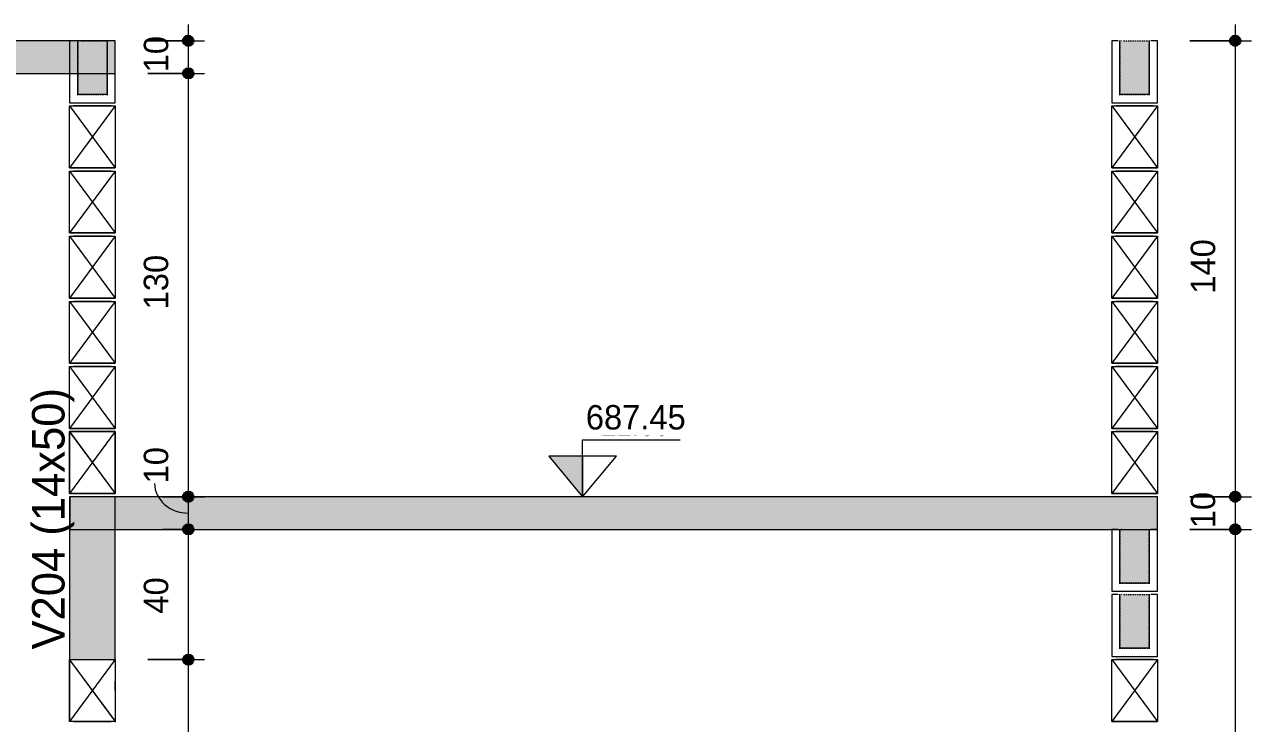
# Model space of a CAD drawing. Header units: centimetres. Extents: x 1490 to 17671, y -2277 to 8860.
# Drawn here: x 15545.9 to 15922.7, y 2090.4 to 2305 of the extents above; entities that cross this region are included whole.
import ezdxf

# ---------------------------------------------------------------- set-up
doc = ezdxf.new("R2010")
doc.units = ezdxf.units.CM
doc.linetypes.add('Pontilhada', pattern=[0.6, 0, -0.6])
for name, color, linetype, lineweight, true_color in [('A-ANNO-DIMS-1', 1, 'Continuous', 9, 0xff0000), ('A-FLOR-1', 251, 'Continuous', 9, 0x505050), ('S-BEAM-2', 8, 'Continuous', 9, 0x7f7f7f), ('S-BEAM-4', 7, 'Pontilhada', 9, 0xffffff), ('S-BEAM-5', 9, 'Pontilhada', 9, 0xc0c0c0)]:
    doc.layers.add(name, color=color, linetype=linetype, lineweight=lineweight, true_color=true_color)
for name, color, linetype, lineweight in [('A-ANNO-DIMS-50', 7, 'Continuous', 9), ('A-FLOR-2', 7, 'Continuous', 20), ('G-ANNO-DIMS', 7, 'Continuous', 9), ('G-ANNO-TEXT', 7, 'Continuous', 9), ('S-BEAM', 7, 'Continuous', 9), ('S-BEAM-1', 7, 'Continuous', 13), ('S-BEAM-3', 7, 'Continuous', 20)]:
    doc.layers.add(name, color=color, linetype=linetype, lineweight=lineweight)
doc.styles.add('Bahnschrift_7', font='', dxfattribs={"height": 10})
doc.styles.add('Bahnschrift_8', font='', dxfattribs={"height": 7.5})
doc.styles.add('Bahnschrift_9', font='', dxfattribs={"height": 6.25})
doc.styles.get('Bahnschrift_7').set_extended_font_data('Bahnschrift')
doc.styles.get('Bahnschrift_8').set_extended_font_data('Bahnschrift')
doc.styles.get('Bahnschrift_9').set_extended_font_data('Bahnschrift')
doc.dimstyles.new('Linear_-_2_mm_Arial_1', dxfattribs={"dimscale": 30.48, "dimtxt": 8.33133, "dimasz": 0.393701, "dimexe": 0.164042, "dimexo": 0.328084, "dimgap": 0.131234, "dimtad": 1, "dimdec": 0, "dimzin": 0, "dimdsep": 46, "dimtxsty": 'Bahnschrift_8', "dimblk1": 'DOTSMALL', "dimblk2": 'DOTSMALL', "dimsah": 1, "dimcen": 0.09, "dimdle": 0.164042, "dimazin": 0, "dimtfac": 1, "dimtdec": 4, "dimtix": 1, "dimtmove": 1, "dimatfit": 3, "dimfxl": 1, "dimtvp": 1, "dimtolj": 1, "dimtzin": 0, "dimarcsym": 2})
doc.dimstyles.new('Linear_-_2_mm_Arial_3', dxfattribs={"dimscale": 30.48, "dimtxt": 8.33133, "dimasz": 0.393701, "dimexe": 0.164042, "dimexo": 0.328084, "dimgap": 0.131234, "dimtad": 1, "dimdec": 0, "dimzin": 0, "dimdsep": 46, "dimtxsty": 'Bahnschrift_8', "dimblk1": 'DOTSMALL', "dimblk2": 'DOTSMALL', "dimsah": 1, "dimcen": 0.09, "dimdle": 0.164042, "dimazin": 0, "dimtfac": 1, "dimtdec": 4, "dimtix": 1, "dimtmove": 0, "dimatfit": 3, "dimfxl": 1, "dimtvp": 1, "dimtolj": 1, "dimtzin": 0, "dimarcsym": 2})

# ---------------------------------------------------------------- blocks, each defined once
blk = doc.blocks.new('LEONE - BLOCO 14x34x19 - LEONE - BLOCO 14x34x19-541693-CORTE B-COB')
at = {"layer": 'S-BEAM-1'}
for p, q in [((264.24, 2180), (250.24, 2161)), ((250.24, 2161), (250.24, 2180)), ((250.24, 2180), (264.24, 2180)), ((264.24, 2180), (250.24, 2161)), ((250.24, 2179.9), (264.24, 2161)), ((250.24, 2179.9), (264.24, 2161)), ((250.24, 2179.9), (250.24, 2161)), ((262.99, 2180), (251.49, 2180)), ((264.24, 2180), (264.24, 2161)), ((264.24, 2161), (250.24, 2161)), ((251.49, 2161), (262.99, 2161))]:
    blk.add_line(p, q, dxfattribs=at)
blk = doc.blocks.new('LEONE - BLOCO 14X39X19 - LEONE - BLOCO 14X39X19-554799-CORTE B-COB')
at = {"layer": 'S-BEAM-1'}
for p, q in [((250.24, 2180), (264.24, 2161)), ((264.24, 2180), (250.24, 2161)), ((250.24, 2161), (250.24, 2180)), ((250.24, 2180), (264.24, 2180)), ((262.99, 2180), (251.49, 2180)), ((251.49, 2180), (262.99, 2180)), ((264.24, 2180), (264.24, 2161)), ((250.24, 2161), (264.24, 2161)), ((264.24, 2161), (250.24, 2161))]:
    blk.add_line(p, q, dxfattribs=at)
blk = doc.blocks.new('LEONE - BLOCO 14X39X19 - LEONE - BLOCO 14X39X19-V60-CORTE B-COB')
at = {"layer": 'S-BEAM-1'}
for p, q in [((250.24, 2180), (264.24, 2161)), ((264.24, 2180), (250.24, 2161)), ((250.24, 2161), (250.24, 2180)), ((250.24, 2180), (264.24, 2180)), ((251.49, 2180), (262.99, 2180)), ((264.24, 2180), (264.24, 2161)), ((264.24, 2161), (250.24, 2161))]:
    blk.add_line(p, q, dxfattribs=at)
blk = doc.blocks.new('LEONE - BLOCO 14X39X19 - LEONE - BLOCO 14X39X19-V61-CORTE B-COB')
at = {"layer": 'S-BEAM-1'}
for p, q in [((250.24, 2200), (264.24, 2181)), ((264.24, 2200), (250.24, 2181)), ((250.24, 2181), (250.24, 2200)), ((250.24, 2200), (264.24, 2200)), ((262.99, 2200), (251.49, 2200)), ((264.24, 2200), (264.24, 2181)), ((250.24, 2181), (264.24, 2181))]:
    blk.add_line(p, q, dxfattribs=at)
blk = doc.blocks.new('LEONE - BLOCO 14x04x19 - LEONE - BLOCO 14x04x19-533013-CORTE B-COB')
at = {"layer": 'S-BEAM-1'}
for p, q in [((470.24, 2200), (484.24, 2181)), ((484.24, 2200), (470.24, 2181)), ((470.24, 2181), (470.24, 2200)), ((470.24, 2200), (484.24, 2200)), ((470.24, 2200), (484.24, 2200)), ((484.24, 2200), (484.24, 2181)), ((484.24, 2181), (470.24, 2181))]:
    blk.add_line(p, q, dxfattribs=at)
blk = doc.blocks.new('LEONE - BLOCO CANALETA 14X39X2 - LEONE - BLOCO CANALETA 14X39X19-2847912-CORTE B-COB')
at = {"layer": 'S-BEAM'}
for p, q in [((250.24, 2290), (250.24, 2281)), ((264.24, 2281), (264.24, 2290)), ((250.24, 2281), (264.24, 2281))]:
    blk.add_line(p, q, dxfattribs=at)
blk = doc.blocks.new('LEONE - BLOCO CANALETA 14X39X2 - LEONE - BLOCO CANALETA 14X39X19-V62-CORTE B-COB')
at = {"layer": 'S-BEAM'}
for p, q in [((250.24, 2300), (250.24, 2281)), ((252.24, 2300), (250.24, 2300)), ((252.74, 2283.5), (252.74, 2300)), ((261.74, 2300), (261.74, 2283.5)), ((264.24, 2300), (262.24, 2300)), ((264.24, 2281), (264.24, 2300)), ((261.74, 2283.5), (252.74, 2283.5)), ((250.24, 2281), (264.24, 2281))]:
    blk.add_line(p, q, dxfattribs=at)
blk = doc.blocks.new('LEONE - BARRA GRAUTE CANALETA - LEONE - BARRA GRAUTE CANALETA-V64-CORTE B-COB')
at = {"layer": 'S-BEAM-5'}
blk.add_hatch(color=256, dxfattribs=at).paths.add_polyline_path([(481.74, 2283.5), (481.74, 2290), (472.74, 2290), (472.74, 2283.5)])
at = {"layer": 'S-BEAM-4'}
for p, q in [((481.74, 2300), (472.74, 2300)), ((472.74, 2300), (472.74, 2283.5)), ((481.74, 2283.5), (481.74, 2300)), ((472.74, 2283.5), (481.74, 2283.5))]:
    blk.add_line(p, q, dxfattribs=at)
blk = doc.blocks.new('LEONE - BLOCO CANALETA 14X39X2 - LEONE - BLOCO CANALETA 14X39X19-V96-CORTE B-COB')
at = {"layer": 'S-BEAM'}
for p, q in [((790.24, 2050), (790.24, 2031)), ((792.24, 2050), (790.24, 2050)), ((804.24, 2050), (802.24, 2050)), ((804.24, 2031), (804.24, 2050)), ((790.24, 2031), (804.24, 2031))]:
    blk.add_line(p, q, dxfattribs=at)
blk = doc.blocks.new('LEONE - BLOCO CANALETA 14X19X19 - LEONE - BLOCO CANALETA 14X19X19-561206-CORTE B-COB')
at = {"layer": 'S-BEAM'}
for p, q in [((790.24, 2130), (790.24, 2111)), ((792.24, 2130), (790.24, 2130)), ((804.24, 2130), (802.24, 2130)), ((804.24, 2111), (804.24, 2130)), ((790.24, 2111), (804.24, 2111))]:
    blk.add_line(p, q, dxfattribs=at)
blk = doc.blocks.new('LEONE - BLOCO 14x09x19 - LEONE - BLOCO 14x09x19-V97-CORTE B-COB')
at = {"layer": 'S-BEAM-1'}
for p, q in [((790.24, 2051), (790.24, 2070)), ((790.24, 2070), (804.24, 2070)), ((804.24, 2070), (790.24, 2051)), ((790.24, 2070), (804.24, 2051)), ((790.24, 2051), (790.24, 2070)), ((791.49, 2070), (802.99, 2070)), ((804.24, 2070), (804.24, 2051)), ((804.24, 2070), (804.24, 2051)), ((804.24, 2051), (790.24, 2051)), ((802.99, 2051), (791.49, 2051))]:
    blk.add_line(p, q, dxfattribs=at)
blk = doc.blocks.new('LEONE - BLOCO CANALETA 14X39X2 - LEONE - BLOCO CANALETA 14X39X19-V73-CORTE B-COB')
at = {"layer": 'S-BEAM'}
for p, q in [((30.24, 2650), (30.24, 2631)), ((44.24, 2631), (44.24, 2650)), ((30.24, 2631), (44.24, 2631))]:
    blk.add_line(p, q, dxfattribs=at)
blk = doc.blocks.new('LEONE - BARRA GRAUTE CANALETA - LEONE - BARRA GRAUTE CANALETA-V98-CORTE B-COB')
at = {"layer": 'S-BEAM-5'}
blk.add_hatch(color=256, dxfattribs=at).paths.add_polyline_path([(801.74, 2033.5), (801.74, 2050), (792.74, 2050), (792.74, 2033.5)])
at = {"layer": 'S-BEAM-4'}
for p, q in [((801.74, 2050), (792.74, 2050)), ((792.74, 2050), (792.74, 2033.5)), ((801.74, 2033.5), (801.74, 2050)), ((792.74, 2033.5), (801.74, 2033.5))]:
    blk.add_line(p, q, dxfattribs=at)
blk = doc.blocks.new('LEONE - BARRA GRAUTE CANALETA - LEONE - BARRA GRAUTE CANALETA-V99-CORTE B-COB')
at = {"layer": 'S-BEAM-5'}
blk.add_hatch(color=256, dxfattribs=at).paths.add_polyline_path([(801.74, 2133.5), (801.74, 2150), (792.74, 2150), (792.74, 2133.5)])
at = {"layer": 'S-BEAM-4'}
for p, q in [((801.74, 2150), (792.74, 2150)), ((792.74, 2150), (792.74, 2133.5)), ((801.74, 2133.5), (801.74, 2150)), ((792.74, 2133.5), (801.74, 2133.5))]:
    blk.add_line(p, q, dxfattribs=at)
blk = doc.blocks.new('LEONE - BARRA GRAUTE CANALETA - LEONE - BARRA GRAUTE CANALETA-V102-CORTE B-COB')
at = {"layer": 'S-BEAM-5'}
blk.add_hatch(color=256, dxfattribs=at).paths.add_polyline_path([(801.74, 2283.5), (801.74, 2300), (792.74, 2300), (792.74, 2283.5)])
at = {"layer": 'S-BEAM-4'}
for p, q in [((801.74, 2300), (792.74, 2300)), ((792.74, 2300), (792.74, 2283.5)), ((801.74, 2283.5), (801.74, 2300)), ((792.74, 2283.5), (801.74, 2283.5))]:
    blk.add_line(p, q, dxfattribs=at)
blk = doc.blocks.new('LEONE - BLOCO 14x34x19 - LEONE - BLOCO 14x34x19-V108-CORTE B-COB')
at = {"layer": 'S-BEAM-1'}
for p, q in [((484.24, 2110), (470.24, 2091)), ((470.24, 2091), (470.24, 2110)), ((484.24, 2110), (470.24, 2091)), ((484.24, 2110), (470.24, 2091)), ((470.24, 2109.9), (484.24, 2091)), ((470.24, 2109.9), (484.24, 2091)), ((470.24, 2109.9), (470.24, 2091)), ((470.24, 2109.9), (484.12, 2091.16)), ((470.24, 2091), (470.24, 2109.9)), ((484.24, 2110), (484.24, 2091)), ((484.24, 2110), (484.24, 2090.8)), ((470.24, 2100.5), (470.24, 2103.25)), ((484.24, 2100.5), (484.24, 2103.25)), ((470.24, 2100.5), (470.24, 2097.75)), ((484.24, 2100.5), (484.24, 2097.75)), ((484.24, 2091), (470.24, 2091)), ((471.49, 2091), (482.99, 2091)), ((482.99, 2091), (471.49, 2091))]:
    blk.add_line(p, q, dxfattribs=at)
blk = doc.blocks.new('LEONE - BLOCO 14x34x19 - LEONE - BLOCO 14x34x19-V109-CORTE B-COB')
at = {"layer": 'S-BEAM-1'}
for p, q in [((484.24, 2110), (470.24, 2091)), ((470.24, 2091), (470.24, 2110)), ((484.24, 2110), (470.24, 2091)), ((470.24, 2109.9), (484.24, 2091)), ((470.24, 2109.9), (484.24, 2091)), ((470.24, 2109.9), (470.24, 2091)), ((484.24, 2110), (484.24, 2091)), ((484.24, 2091), (470.24, 2091)), ((471.49, 2091), (482.99, 2091))]:
    blk.add_line(p, q, dxfattribs=at)
blk = doc.blocks.new('LEONE - BLOCO 14x34x19 - LEONE - BLOCO 14x34x19-V110-CORTE B-COB')
at = {"layer": 'S-BEAM-1'}
for p, q in [((484.24, 2110), (470.24, 2091)), ((470.24, 2091), (470.24, 2110)), ((470.24, 2110), (484.24, 2110)), ((484.24, 2110), (470.24, 2091)), ((470.24, 2109.9), (484.24, 2091)), ((470.24, 2109.9), (484.12, 2091.16)), ((470.24, 2091), (470.24, 2109.9)), ((484.24, 2110), (484.24, 2091)), ((484.24, 2110), (484.24, 2090.8)), ((470.24, 2100.5), (470.24, 2103.25)), ((484.24, 2100.5), (484.24, 2103.25)), ((470.24, 2100.5), (470.24, 2097.75)), ((484.24, 2100.5), (484.24, 2097.75)), ((484.24, 2091), (470.24, 2091)), ((482.99, 2091), (471.49, 2091))]:
    blk.add_line(p, q, dxfattribs=at)
blk = doc.blocks.new('LEONE - BLOCO 14x04x19 - LEONE - BLOCO 14x04x19-V111-CORTE B-COB')
at = {"layer": 'S-BEAM-1'}
for p, q in [((484.24, 2180), (470.24, 2161)), ((470.24, 2180), (484.24, 2161)), ((470.24, 2180), (470.24, 2161)), ((484.24, 2180), (470.24, 2180)), ((484.24, 2180), (470.24, 2180)), ((484.24, 2161), (484.24, 2180)), ((470.24, 2161), (484.24, 2161))]:
    blk.add_line(p, q, dxfattribs=at)
blk = doc.blocks.new('TQS - Viga retangular - 14_0 x 50_0-2980027-CORTE B-COB')
at = {"layer": 'S-BEAM-2'}
blk.add_hatch(color=256, dxfattribs=at).paths.add_polyline_path([(484.24, 2110), (484.24, 2150), (470.24, 2150), (470.24, 2110)])
at = {"layer": 'S-BEAM-3'}
for p, q in [((484.24, 2160), (470.24, 2160)), ((470.24, 2160), (470.24, 2110)), ((484.24, 2110), (484.24, 2160)), ((470.24, 2110), (484.24, 2110))]:
    blk.add_line(p, q, dxfattribs=at)
blk = doc.blocks.new('DIMBLOCK343-CORTE B-COB')
at = {"layer": 'A-ANNO-DIMS-50', "lineweight": 35, "true_color": 0xff0000}
h = blk.add_hatch(color=1, dxfattribs=at)
edge = h.paths.add_edge_path()
edge.add_arc((15596.18, 2300), 1.5, 0, 360)
h = blk.add_hatch(color=1, dxfattribs=at)
edge = h.paths.add_edge_path()
edge.add_arc((15596.18, 2290), 1.5, 0, 360)
at = {"layer": 'A-ANNO-DIMS-50', "color": 1, "true_color": 0xff0000}
for p, q in [((15596.18, 2305), (15596.18, 2290)), ((15583.78, 2300), (15601.18, 2300)), ((15596.18, 2300), (15583.78, 2300)), ((15583.78, 2290), (15601.18, 2290)), ((15596.18, 2290), (15583.78, 2290))]:
    blk.add_line(p, q, dxfattribs=at)
at = {"layer": 'A-ANNO-DIMS-50', "color": 1, "lineweight": 35, "true_color": 0xff0000}
for centre in [(15596.18, 2300), (15596.18, 2290)]:
    blk.add_circle(centre, 1.5, dxfattribs=at)
at = {"layer": 'A-ANNO-DIMS-50', "color": 0, "insert": (15582.53, 2290.33), "char_height": 7.5, "width": 11.2094, "attachment_point": 1, "rotation": 90, "line_spacing_factor": 1.009858, "style": 'Bahnschrift_8'}
blk.add_mtext('10', dxfattribs=at)
blk = doc.blocks.new('_DotSmall')
at = {"color": 0, "linetype": 'ByBlock', "const_width": 0.5}
blk.add_lwpolyline([(-0.0625, 0, 1), (0.0625, 0, 1)], format="xyb", close=True, dxfattribs=at)
blk = doc.blocks.new('DIMBLOCK344-CORTE B-COB')
at = {"layer": 'A-ANNO-DIMS-50', "lineweight": 35, "true_color": 0xff0000}
h = blk.add_hatch(color=1, dxfattribs=at)
edge = h.paths.add_edge_path()
edge.add_arc((15596.18, 2290), 1.5, 0, 360)
h = blk.add_hatch(color=1, dxfattribs=at)
edge = h.paths.add_edge_path()
edge.add_arc((15596.18, 2160), 1.5, 0, 360)
at = {"layer": 'A-ANNO-DIMS-50', "color": 1, "true_color": 0xff0000}
for p, q in [((15583.78, 2290), (15601.18, 2290)), ((15596.18, 2290), (15583.78, 2290)), ((15596.18, 2290), (15596.18, 2160)), ((15588.3, 2160), (15601.18, 2160)), ((15596.18, 2160), (15588.3, 2160))]:
    blk.add_line(p, q, dxfattribs=at)
at = {"layer": 'A-ANNO-DIMS-50', "color": 1, "lineweight": 35, "true_color": 0xff0000}
for centre in [(15596.18, 2290), (15596.18, 2160)]:
    blk.add_circle(centre, 1.5, dxfattribs=at)
at = {"layer": 'A-ANNO-DIMS-50', "color": 0, "insert": (15582.53, 2217.55), "char_height": 7.5, "width": 17.8745, "attachment_point": 1, "rotation": 90, "line_spacing_factor": 1.009858, "style": 'Bahnschrift_8'}
blk.add_mtext('130', dxfattribs=at)
blk = doc.blocks.new('DIMBLOCK345-CORTE B-COB')
at = {"layer": 'A-ANNO-DIMS-50', "lineweight": 35, "true_color": 0xff0000}
h = blk.add_hatch(color=1, dxfattribs=at)
edge = h.paths.add_edge_path()
edge.add_arc((15596.18, 2160), 1.5, 0, 360)
h = blk.add_hatch(color=1, dxfattribs=at)
edge = h.paths.add_edge_path()
edge.add_arc((15596.18, 2150), 1.5, 0, 360)
at = {"layer": 'A-ANNO-DIMS-50', "color": 1, "true_color": 0xff0000}
for p, q in [((15588.3, 2160), (15601.18, 2160)), ((15596.18, 2160), (15588.3, 2160)), ((15596.18, 2160), (15596.18, 2150)), ((15588.3, 2150), (15601.18, 2150)), ((15596.18, 2150), (15588.3, 2150))]:
    blk.add_line(p, q, dxfattribs=at)
at = {"layer": 'A-ANNO-DIMS-50', "color": 1, "lineweight": 35, "true_color": 0xff0000}
for centre in [(15596.18, 2160), (15596.18, 2150)]:
    blk.add_circle(centre, 1.5, dxfattribs=at)
at = {"layer": 'A-ANNO-DIMS-50', "color": 1, "true_color": 0xff0000}
blk.add_ellipse((15596.18, 2164.11), major_axis=(10.31, 0), ratio=0.883582, start_param=3.141593, end_param=4.712389, dxfattribs=at)
at = {"layer": 'A-ANNO-DIMS-50', "color": 0, "insert": (15582.53, 2164.11), "char_height": 7.5, "width": 11.2094, "attachment_point": 1, "rotation": 90, "line_spacing_factor": 1.009858, "style": 'Bahnschrift_8'}
blk.add_mtext('10', dxfattribs=at)
blk = doc.blocks.new('DIMBLOCK346-CORTE B-COB')
at = {"layer": 'A-ANNO-DIMS-50', "lineweight": 35, "true_color": 0xff0000}
h = blk.add_hatch(color=1, dxfattribs=at)
edge = h.paths.add_edge_path()
edge.add_arc((15596.18, 2150), 1.5, 0, 360)
h = blk.add_hatch(color=1, dxfattribs=at)
edge = h.paths.add_edge_path()
edge.add_arc((15596.18, 2110), 1.5, 0, 360)
at = {"layer": 'A-ANNO-DIMS-50', "color": 1, "true_color": 0xff0000}
for p, q in [((15588.3, 2150), (15601.18, 2150)), ((15596.18, 2150), (15588.3, 2150)), ((15596.18, 2150), (15596.18, 2110)), ((15583.78, 2110), (15601.18, 2110)), ((15596.18, 2110), (15583.78, 2110))]:
    blk.add_line(p, q, dxfattribs=at)
at = {"layer": 'A-ANNO-DIMS-50', "color": 1, "lineweight": 35, "true_color": 0xff0000}
for centre in [(15596.18, 2150), (15596.18, 2110)]:
    blk.add_circle(centre, 1.5, dxfattribs=at)
at = {"layer": 'A-ANNO-DIMS-50', "color": 0, "insert": (15582.53, 2124.13), "char_height": 7.5, "width": 14.0875, "attachment_point": 1, "rotation": 90, "line_spacing_factor": 1.009858, "style": 'Bahnschrift_8'}
blk.add_mtext('40', dxfattribs=at)
blk = doc.blocks.new('DIMBLOCK347-CORTE B-COB')
at = {"layer": 'A-ANNO-DIMS-50', "lineweight": 35, "true_color": 0xff0000}
h = blk.add_hatch(color=1, dxfattribs=at)
edge = h.paths.add_edge_path()
edge.add_arc((15596.18, 2110), 1.5, 0, 360)
h = blk.add_hatch(color=1, dxfattribs=at)
edge = h.paths.add_edge_path()
edge.add_arc((15596.18, 1890), 1.5, 0, 360)
at = {"layer": 'A-ANNO-DIMS-50', "color": 1, "true_color": 0xff0000}
for p, q in [((15583.78, 2110), (15601.18, 2110)), ((15596.18, 2110), (15583.78, 2110)), ((15596.18, 2110), (15596.18, 1885)), ((15588.3, 1890), (15601.18, 1890)), ((15596.18, 1890), (15588.3, 1890))]:
    blk.add_line(p, q, dxfattribs=at)
at = {"layer": 'A-ANNO-DIMS-50', "color": 1, "lineweight": 35, "true_color": 0xff0000}
for centre in [(15596.18, 2110), (15596.18, 1890)]:
    blk.add_circle(centre, 1.5, dxfattribs=at)
at = {"layer": 'A-ANNO-DIMS-50', "color": 0, "insert": (15582.53, 1991.67), "char_height": 7.5, "width": 19.9952, "attachment_point": 1, "rotation": 90, "line_spacing_factor": 1.009858, "style": 'Bahnschrift_8'}
blk.add_mtext('220', dxfattribs=at)
blk = doc.blocks.new('DIMBLOCK348-CORTE B-COB')
at = {"layer": 'A-ANNO-DIMS-50', "lineweight": 35, "true_color": 0xff0000}
h = blk.add_hatch(color=1, dxfattribs=at)
edge = h.paths.add_edge_path()
edge.add_arc((15917.66, 2300), 1.5, 0, 360)
h = blk.add_hatch(color=1, dxfattribs=at)
edge = h.paths.add_edge_path()
edge.add_arc((15917.66, 2160), 1.5, 0, 360)
at = {"layer": 'A-ANNO-DIMS-50', "color": 1, "true_color": 0xff0000}
for p, q in [((15917.66, 2305), (15917.66, 2160)), ((15903.78, 2300), (15922.66, 2300)), ((15917.66, 2300), (15903.78, 2300)), ((15903.78, 2160), (15922.66, 2160)), ((15917.66, 2160), (15903.78, 2160))]:
    blk.add_line(p, q, dxfattribs=at)
at = {"layer": 'A-ANNO-DIMS-50', "color": 1, "lineweight": 35, "true_color": 0xff0000}
for centre in [(15917.66, 2300), (15917.66, 2160)]:
    blk.add_circle(centre, 1.5, dxfattribs=at)
at = {"layer": 'A-ANNO-DIMS-50', "color": 0, "insert": (15904.02, 2222.36), "char_height": 7.5, "width": 18.3289, "attachment_point": 1, "rotation": 90, "line_spacing_factor": 1.009858, "style": 'Bahnschrift_8'}
blk.add_mtext('140', dxfattribs=at)
blk = doc.blocks.new('DIMBLOCK349-CORTE B-COB')
at = {"layer": 'A-ANNO-DIMS-50', "lineweight": 35, "true_color": 0xff0000}
h = blk.add_hatch(color=1, dxfattribs=at)
edge = h.paths.add_edge_path()
edge.add_arc((15917.66, 2160), 1.5, 0, 360)
h = blk.add_hatch(color=1, dxfattribs=at)
edge = h.paths.add_edge_path()
edge.add_arc((15917.66, 2150), 1.5, 0, 360)
at = {"layer": 'A-ANNO-DIMS-50', "color": 1, "true_color": 0xff0000}
for p, q in [((15903.78, 2160), (15922.66, 2160)), ((15917.66, 2160), (15903.78, 2160)), ((15917.66, 2160), (15917.66, 2150)), ((15903.78, 2150), (15922.66, 2150)), ((15917.66, 2150), (15903.78, 2150))]:
    blk.add_line(p, q, dxfattribs=at)
at = {"layer": 'A-ANNO-DIMS-50', "color": 1, "lineweight": 35, "true_color": 0xff0000}
for centre in [(15917.66, 2160), (15917.66, 2150)]:
    blk.add_circle(centre, 1.5, dxfattribs=at)
at = {"layer": 'A-ANNO-DIMS-50', "color": 0, "insert": (15904.02, 2150.33), "char_height": 7.5, "width": 11.2094, "attachment_point": 1, "rotation": 90, "line_spacing_factor": 1.009858, "style": 'Bahnschrift_8'}
blk.add_mtext('10', dxfattribs=at)
blk = doc.blocks.new('DIMBLOCK350-CORTE B-COB')
at = {"layer": 'A-ANNO-DIMS-50', "lineweight": 35, "true_color": 0xff0000}
h = blk.add_hatch(color=1, dxfattribs=at)
edge = h.paths.add_edge_path()
edge.add_arc((15917.66, 2150), 1.5, 0, 360)
h = blk.add_hatch(color=1, dxfattribs=at)
edge = h.paths.add_edge_path()
edge.add_arc((15917.66, 1890), 1.5, 0, 360)
at = {"layer": 'A-ANNO-DIMS-50', "color": 1, "true_color": 0xff0000}
for p, q in [((15903.78, 2150), (15922.66, 2150)), ((15917.66, 2150), (15903.78, 2150)), ((15917.66, 2150), (15917.66, 1890)), ((15903.78, 1890), (15922.66, 1890)), ((15917.66, 1890), (15903.78, 1890))]:
    blk.add_line(p, q, dxfattribs=at)
at = {"layer": 'A-ANNO-DIMS-50', "color": 1, "lineweight": 35, "true_color": 0xff0000}
for centre in [(15917.66, 2150), (15917.66, 1890)]:
    blk.add_circle(centre, 1.5, dxfattribs=at)
at = {"layer": 'A-ANNO-DIMS-50', "color": 0, "insert": (15904.02, 2011.67), "char_height": 7.5, "width": 19.9952, "attachment_point": 1, "rotation": 90, "line_spacing_factor": 1.009858, "style": 'Bahnschrift_8'}
blk.add_mtext('260', dxfattribs=at)
blk = doc.blocks.new('Elevações de ponto - Cabeça de nível - corte-3218132-CORTE B-COB')
at = {"layer": 'G-ANNO-DIMS'}
blk.add_hatch(color=256, dxfattribs=at).paths.add_polyline_path([(-254.7, 2422.5), (-254.7, 2410), (-265.08, 2422.5)])
for p, q in [((-254.7, 2427.5), (-224.7, 2427.5)), ((-254.7, 2422.5), (-254.7, 2427.5)), ((-265.08, 2422.5), (-254.7, 2410)), ((-254.7, 2422.5), (-265.08, 2422.5)), ((-265.08, 2422.5), (-254.7, 2410)), ((-254.7, 2422.5), (-254.7, 2410)), ((-254.7, 2410), (-244.31, 2422.5)), ((-244.31, 2422.5), (-254.7, 2422.5)), ((-254.7, 2410), (-254.7, 2422.5))]:
    blk.add_line(p, q, dxfattribs=at)

msp = doc.modelspace()

# ---------------------------------------------------------------- hatches: boundary and pattern name
at = {"layer": 'A-FLOR-1'}
msp.add_hatch(color=256, dxfattribs=at).paths.add_polyline_path([(15353.78, 2290), (15573.78, 2290), (15573.78, 2300), (15339.78, 2300), (15339.78, 2290)])
h = msp.add_hatch(color=256, dxfattribs=at)
h.paths.add_polyline_path([(14582.28, 2150), (14593.78, 2150), (14593.78, 2160), (14579.78, 2160), (14579.78, 2150)])
h.paths.add_polyline_path([(15893.78, 2150), (15893.78, 2160), (15559.78, 2160), (15559.78, 2150)])
h.paths.add_polyline_path([(15353.78, 2150), (15353.78, 2160), (14884.78, 2160), (14884.78, 2150), (15243.79, 2150)])

# ---------------------------------------------------------------- linework, layer by layer
at = {"layer": 'A-FLOR-2'}
for p, q in [((15573.78, 2300), (15339.78, 2300)), ((15573.78, 2290), (15573.78, 2300)), ((15339.78, 2290), (15573.78, 2290)), ((15893.78, 2160), (15559.78, 2160)), ((15559.78, 2160), (15559.78, 2150)), ((15893.78, 2150), (15893.78, 2160)), ((15559.78, 2150), (15893.78, 2150))]:
    msp.add_line(p, q, dxfattribs=at)

# ---------------------------------------------------------------- block references
at = {"layer": 'G-ANNO-DIMS'}
msp.add_blockref('Elevações de ponto - Cabeça de nível - corte-3218132-CORTE B-COB', (15971.99, -250), dxfattribs=at)
at = {"layer": 'S-BEAM'}
for name, p in [('LEONE - BLOCO CANALETA 14X39X2 - LEONE - BLOCO CANALETA 14X39X19-V62-CORTE B-COB', (15309.53, 0)), ('LEONE - BLOCO CANALETA 14X39X2 - LEONE - BLOCO CANALETA 14X39X19-V96-CORTE B-COB', (15089.53, 250)), ('LEONE - BLOCO CANALETA 14X39X2 - LEONE - BLOCO CANALETA 14X39X19-V96-CORTE B-COB', (15089.53, 250)), ('LEONE - BLOCO CANALETA 14X39X2 - LEONE - BLOCO CANALETA 14X39X19-V62-CORTE B-COB', (15629.53, 0)), ('LEONE - BLOCO CANALETA 14X39X2 - LEONE - BLOCO CANALETA 14X39X19-2847912-CORTE B-COB', (15309.53, 0)), ('LEONE - BLOCO CANALETA 14X39X2 - LEONE - BLOCO CANALETA 14X39X19-2847912-CORTE B-COB', (15309.53, 0)), ('LEONE - BLOCO CANALETA 14X39X2 - LEONE - BLOCO CANALETA 14X39X19-2847912-CORTE B-COB', (15309.53, 0)), ('LEONE - BLOCO 14X39X19 - LEONE - BLOCO 14X39X19-V61-CORTE B-COB', (15309.53, 80)), ('LEONE - BLOCO 14X39X19 - LEONE - BLOCO 14X39X19-554799-CORTE B-COB', (15309.53, 100)), ('LEONE - BLOCO 14X39X19 - LEONE - BLOCO 14X39X19-V61-CORTE B-COB', (15629.53, 80)), ('LEONE - BLOCO 14X39X19 - LEONE - BLOCO 14X39X19-554799-CORTE B-COB', (15629.53, 100)), ('LEONE - BLOCO 14X39X19 - LEONE - BLOCO 14X39X19-V61-CORTE B-COB', (15309.53, 60)), ('LEONE - BLOCO 14X39X19 - LEONE - BLOCO 14X39X19-554799-CORTE B-COB', (15309.53, 80)), ('LEONE - BLOCO 14X39X19 - LEONE - BLOCO 14X39X19-554799-CORTE B-COB', (15309.53, 80)), ('LEONE - BLOCO 14X39X19 - LEONE - BLOCO 14X39X19-V61-CORTE B-COB', (15629.53, 60)), ('LEONE - BLOCO 14X39X19 - LEONE - BLOCO 14X39X19-554799-CORTE B-COB', (15629.53, 80)), ('LEONE - BLOCO 14X39X19 - LEONE - BLOCO 14X39X19-V61-CORTE B-COB', (15309.53, 40)), ('LEONE - BLOCO 14X39X19 - LEONE - BLOCO 14X39X19-554799-CORTE B-COB', (15309.53, 60)), ('LEONE - BLOCO 14X39X19 - LEONE - BLOCO 14X39X19-V61-CORTE B-COB', (15629.53, 40)), ('LEONE - BLOCO 14X39X19 - LEONE - BLOCO 14X39X19-554799-CORTE B-COB', (15629.53, 60)), ('LEONE - BLOCO 14X39X19 - LEONE - BLOCO 14X39X19-V61-CORTE B-COB', (15309.53, 20)), ('LEONE - BLOCO 14X39X19 - LEONE - BLOCO 14X39X19-554799-CORTE B-COB', (15309.53, 40)), ('LEONE - BLOCO 14X39X19 - LEONE - BLOCO 14X39X19-554799-CORTE B-COB', (15309.53, 40)), ('LEONE - BLOCO 14X39X19 - LEONE - BLOCO 14X39X19-V61-CORTE B-COB', (15629.53, 20)), ('LEONE - BLOCO 14X39X19 - LEONE - BLOCO 14X39X19-554799-CORTE B-COB', (15629.53, 40)), ('LEONE - BLOCO 14X39X19 - LEONE - BLOCO 14X39X19-V61-CORTE B-COB', (15309.53, 0)), ('LEONE - BLOCO 14X39X19 - LEONE - BLOCO 14X39X19-554799-CORTE B-COB', (15309.53, 20)), ('LEONE - BLOCO 14x04x19 - LEONE - BLOCO 14x04x19-533013-CORTE B-COB', (15089.53, 0)), ('LEONE - BLOCO 14X39X19 - LEONE - BLOCO 14X39X19-V61-CORTE B-COB', (15629.53, 0)), ('LEONE - BLOCO 14X39X19 - LEONE - BLOCO 14X39X19-554799-CORTE B-COB', (15629.53, 20)), ('LEONE - BLOCO 14x34x19 - LEONE - BLOCO 14x34x19-541693-CORTE B-COB', (15309.53, 0)), ('LEONE - BLOCO 14X39X19 - LEONE - BLOCO 14X39X19-554799-CORTE B-COB', (15309.53, 0)), ('LEONE - BLOCO 14X39X19 - LEONE - BLOCO 14X39X19-554799-CORTE B-COB', (15309.53, 0)), ('LEONE - BLOCO 14x04x19 - LEONE - BLOCO 14x04x19-V111-CORTE B-COB', (15089.53, 0)), ('LEONE - BLOCO 14X39X19 - LEONE - BLOCO 14X39X19-V61-CORTE B-COB', (15629.53, -20)), ('LEONE - BLOCO 14X39X19 - LEONE - BLOCO 14X39X19-554799-CORTE B-COB', (15629.53, 0)), ('TQS - Viga retangular - 14_0 x 50_0-2980027-CORTE B-COB', (15089.53, 0)), ('LEONE - BLOCO CANALETA 14X39X2 - LEONE - BLOCO CANALETA 14X39X19-V73-CORTE B-COB', (15849.53, -500)), ('LEONE - BLOCO CANALETA 14X39X2 - LEONE - BLOCO CANALETA 14X39X19-V73-CORTE B-COB', (15849.53, -500)), ('LEONE - BLOCO CANALETA 14X39X2 - LEONE - BLOCO CANALETA 14X39X19-V62-CORTE B-COB', (15629.53, -150)), ('LEONE - BLOCO CANALETA 14X39X2 - LEONE - BLOCO CANALETA 14X39X19-V62-CORTE B-COB', (15629.53, -170)), ('LEONE - BLOCO CANALETA 14X39X2 - LEONE - BLOCO CANALETA 14X39X19-V96-CORTE B-COB', (15089.53, 80)), ('LEONE - BLOCO CANALETA 14X19X19 - LEONE - BLOCO CANALETA 14X19X19-561206-CORTE B-COB', (15089.53, 0)), ('LEONE - BLOCO CANALETA 14X39X2 - LEONE - BLOCO CANALETA 14X39X19-V96-CORTE B-COB', (15089.53, 80)), ('LEONE - BLOCO 14x34x19 - LEONE - BLOCO 14x34x19-V108-CORTE B-COB', (15089.53, 0)), ('LEONE - BLOCO 14x34x19 - LEONE - BLOCO 14x34x19-V108-CORTE B-COB', (15089.53, 0)), ('LEONE - BLOCO 14x34x19 - LEONE - BLOCO 14x34x19-V109-CORTE B-COB', (15089.53, 0)), ('LEONE - BLOCO 14X39X19 - LEONE - BLOCO 14X39X19-V61-CORTE B-COB', (15629.53, -90))]:
    msp.add_blockref(name, p, dxfattribs=at)
at = {"layer": 'S-BEAM-1'}
for name, p in [('LEONE - BLOCO 14X39X19 - LEONE - BLOCO 14X39X19-V60-CORTE B-COB', (15309.53, 100)), ('LEONE - BLOCO 14X39X19 - LEONE - BLOCO 14X39X19-V60-CORTE B-COB', (15629.53, 100)), ('LEONE - BLOCO 14X39X19 - LEONE - BLOCO 14X39X19-V60-CORTE B-COB', (15309.53, 80)), ('LEONE - BLOCO 14X39X19 - LEONE - BLOCO 14X39X19-V60-CORTE B-COB', (15629.53, 80)), ('LEONE - BLOCO 14X39X19 - LEONE - BLOCO 14X39X19-V60-CORTE B-COB', (15309.53, 60)), ('LEONE - BLOCO 14X39X19 - LEONE - BLOCO 14X39X19-V60-CORTE B-COB', (15629.53, 60)), ('LEONE - BLOCO 14X39X19 - LEONE - BLOCO 14X39X19-V60-CORTE B-COB', (15309.53, 40)), ('LEONE - BLOCO 14X39X19 - LEONE - BLOCO 14X39X19-V60-CORTE B-COB', (15629.53, 40)), ('LEONE - BLOCO 14X39X19 - LEONE - BLOCO 14X39X19-V60-CORTE B-COB', (15309.53, 20)), ('LEONE - BLOCO 14X39X19 - LEONE - BLOCO 14X39X19-V60-CORTE B-COB', (15629.53, 20)), ('LEONE - BLOCO 14X39X19 - LEONE - BLOCO 14X39X19-V60-CORTE B-COB', (15309.53, 0)), ('LEONE - BLOCO 14X39X19 - LEONE - BLOCO 14X39X19-V60-CORTE B-COB', (15629.53, 0)), ('LEONE - BLOCO 14x34x19 - LEONE - BLOCO 14x34x19-V110-CORTE B-COB', (15089.53, 0)), ('LEONE - BLOCO 14x09x19 - LEONE - BLOCO 14x09x19-V97-CORTE B-COB', (15089.53, 40))]:
    msp.add_blockref(name, p, dxfattribs=at)
at = {"layer": 'S-BEAM-4'}
for name, p in [('LEONE - BARRA GRAUTE CANALETA - LEONE - BARRA GRAUTE CANALETA-V64-CORTE B-COB', (15089.53, 0)), ('LEONE - BARRA GRAUTE CANALETA - LEONE - BARRA GRAUTE CANALETA-V102-CORTE B-COB', (15089.53, 0)), ('LEONE - BARRA GRAUTE CANALETA - LEONE - BARRA GRAUTE CANALETA-V99-CORTE B-COB', (15089.53, 0)), ('LEONE - BARRA GRAUTE CANALETA - LEONE - BARRA GRAUTE CANALETA-V98-CORTE B-COB', (15089.53, 80))]:
    msp.add_blockref(name, p, dxfattribs=at)

# ---------------------------------------------------------------- texts
at = {"layer": 'G-ANNO-DIMS', "insert": (15722.97, 2184.93), "char_height": 6.25, "width": 22.4945, "attachment_point": 1, "line_spacing_factor": 1.009858, "style": 'Bahnschrift_9'}
msp.add_mtext('21.60', dxfattribs=at)
at = {"layer": 'G-ANNO-TEXT', "insert": (15548.21, 2113.11), "char_height": 10, "width": 97.8059, "attachment_point": 1, "rotation": 90, "style": 'Bahnschrift_7'}
msp.add_mtext('V204 (14x50)', dxfattribs=at)

# ---------------------------------------------------------------- dimensions: what is measured, and where the dimension line sits
at = {"layer": 'A-ANNO-DIMS-1'}
for base, p1, p2, override, picture, middle in [((15596.18, 2290), (15573.78, 2300), (15573.78, 2290), {"dimpost": '<>', "dimfxl": 10}, 'DIMBLOCK343-CORTE B-COB', (15588.34, 2295)), ((15917.66, 2160), (15893.78, 2300), (15893.78, 2160), {"dimpost": '<>', "dimfxl": 140}, 'DIMBLOCK348-CORTE B-COB', (15909.83, 2230)), ((15596.18, 2160), (15573.78, 2290), (15598.3, 2160), {"dimpost": '<>', "dimfxl": 132.293053}, 'DIMBLOCK344-CORTE B-COB', (15588.34, 2225)), ((15917.66, 2150), (15893.78, 2160), (15893.78, 2150), {"dimpost": '<>', "dimfxl": 10}, 'DIMBLOCK349-CORTE B-COB', (15909.83, 2155)), ((15596.18, 2110), (15598.3, 2150), (15573.78, 2110), {"dimpost": '<>', "dimfxl": 46.919633}, 'DIMBLOCK346-CORTE B-COB', (15588.34, 2130)), ((15917.66, 1890), (15893.78, 2150), (15893.78, 1890), {"dimpost": '<>', "dimfxl": 260}, 'DIMBLOCK350-CORTE B-COB', (15909.83, 2020)), ((15596.18, 1890), (15573.78, 2110), (15598.3, 1890), {"dimpost": '<>', "dimfxl": 221.362716}, 'DIMBLOCK347-CORTE B-COB', (15588.34, 2000))]:
    dim = msp.add_linear_dim(base=base, p1=p1, p2=p2, angle=90, dimstyle='Linear_-_2_mm_Arial_3', override=override, dxfattribs=at)
    dim.commit()
    dim.dimension.update_dxf_attribs({"geometry": picture, "text_midpoint": middle})
dim = msp.add_linear_dim(base=(15596.18, 2150), p1=(15598.3, 2160), p2=(15598.3, 2150), angle=90, dimstyle='Linear_-_2_mm_Arial_1', override={"dimpost": '<>', "dimfxl": 10}, dxfattribs=at)
dim.commit()
dim.dimension.update_dxf_attribs({"geometry": 'DIMBLOCK345-CORTE B-COB', "text_midpoint": (15587.53, 2169.72), "dimtype": 160, "text_rotation": 90})

# ---------------------------------------------------------------- next in the draw order: texts
at = {"layer": 'G-ANNO-TEXT', "insert": (15718.27, 2188.16), "char_height": 7.5, "width": 36.8776, "attachment_point": 1, "style": 'Bahnschrift_8', "bg_fill": 3, "box_fill_scale": 1.25, "bg_fill_color": 9, "bg_fill_true_color": 13158600, "bg_fill_transparency": 0}
msp.add_mtext('687.45', dxfattribs=at)

doc.saveas('drawing.dxf')
